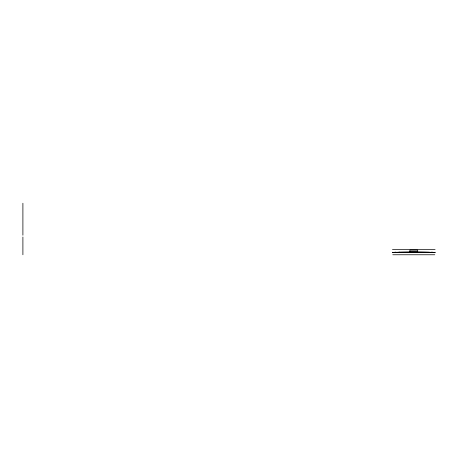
<?xml version="1.0" encoding="UTF-8"?>
<svg xmlns="http://www.w3.org/2000/svg" width="458" height="458" viewBox="0 0 458 458"><rect width="100%" height="100%" fill="white"/><g stroke="black" fill="none" stroke-linecap="round" stroke-linejoin="round"><path stroke-width="0.69" d="M392.46 252.244L392.46 252.558L396.01 252.095M392.46 249.433L435.1 249.433M409.87 251.917L417.69 251.917M392.46 252.558L435.1 252.558L435.1 252.244M392.769 254.763L434.791 254.763M431.545 252.095L435.1 252.558M417.69 252.123L417.69 250.142L409.87 250.142L409.87 252.123M22.9 203.238L22.9 235.217M22.9 236.998L22.9 254.763M399.302 252.095L394.235 252.558A424.99 424.99 0 0 1 433.325 252.558L428.259 252.095L399.302 252.095"/></g></svg>
